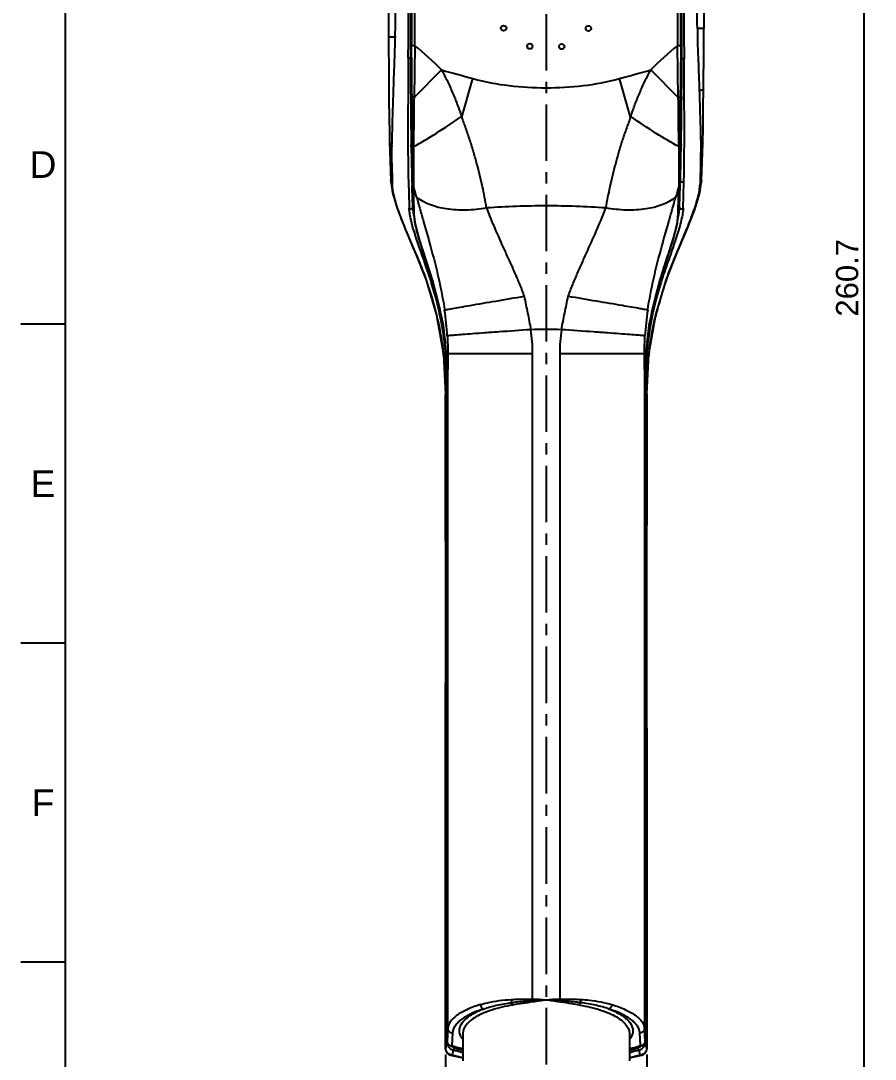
# Model space of a CAD drawing. Header units: millimetres. Extents: x 3594 to 3804, y -86 to 211.
# Drawn here: x 3593.9 to 3690, y -20.3 to 96.5 of the extents above; entities that cross this region are included whole.
import ezdxf

# ---------------------------------------------------------------- set-up
doc = ezdxf.new("R2010")
doc.units = ezdxf.units.MM
doc.header["$LTSCALE"] = 0.1
doc.linetypes.add('CENTERX2', pattern=[101.6, 63.5, -12.7, 12.7, -12.7])
for name, color, linetype in [('CENTER', 1, 'CENTERX2'), ('DIM', 3, 'Continuous'), ('FORM', 7, 'Continuous')]:
    doc.layers.add(name, color=color, linetype=linetype)
doc.styles.get("Standard").update_dxf_attribs({"font": 'arial.ttf'})
doc.dimstyles.new('ISO-25', dxfattribs={"dimtxt": 2.5, "dimasz": 2.5, "dimexe": 1.25, "dimexo": 0.625, "dimtad": 1, "dimlfac": 1.333333, "dimtxsty": 'Standard', "dimcen": 2.5, "dimadec": 0, "dimazin": 0, "dimtfac": 1, "dimtmove": 0, "dimatfit": 3, "dimfxl": 0, "dimarcsym": 0})

# ---------------------------------------------------------------- blocks, each defined once
blk = doc.blocks.new('*D19')
at = {"layer": 'Defpoints', "color": 0}
for p in [(3653.01, 165.36), (3688.78, 165.36), (3659.76, -30.2)]:
    blk.add_point(p, dxfattribs=at)
at = {"layer": 'DIM', "color": 0, "lineweight": -2}
for p, q in [((3653.64, 165.36), (3690.03, 165.36)), ((3688.78, -27.7), (3688.78, 162.86)), ((3660.39, -30.2), (3690.03, -30.2))]:
    blk.add_line(p, q, dxfattribs=at)
at = {"layer": 'DIM', "color": 0}
for points in [[(3688.36, 162.86), (3689.2, 162.86), (3688.78, 165.36)], [(3688.36, -27.7), (3689.2, -27.7), (3688.78, -30.2)]]:
    blk.add_solid(points, dxfattribs=at)
at = {"layer": 'DIM', "color": 0, "insert": (3686.88, 67.58), "char_height": 2.5, "attachment_point": 5, "rotation": 90}
blk.add_mtext('260.7', dxfattribs=at)
blk = doc.blocks.new('*D21')
at = {"layer": 'Defpoints', "color": 0}
for p in [(3641.69, -19.1), (3664.33, -19.1), (3664.33, -39.75)]:
    blk.add_point(p, dxfattribs=at)
at = {"layer": 'DIM', "color": 0, "lineweight": -2}
for p, q in [((3641.69, -19.73), (3641.69, -41)), ((3664.33, -19.73), (3664.33, -41)), ((3644.19, -39.75), (3661.83, -39.75))]:
    blk.add_line(p, q, dxfattribs=at)
at = {"layer": 'DIM', "color": 0}
for points in [[(3644.19, -39.34), (3644.19, -40.17), (3641.69, -39.75)], [(3661.83, -39.34), (3661.83, -40.17), (3664.33, -39.75)]]:
    blk.add_solid(points, dxfattribs=at)
at = {"layer": 'DIM', "color": 0, "insert": (3653.01, -37.85), "char_height": 2.5, "attachment_point": 5}
blk.add_mtext('30.2', dxfattribs=at)

msp = doc.modelspace()

# ---------------------------------------------------------------- linework, layer by layer
at = {"color": 7, "linetype": 'Continuous'}
for p, q in [((3670.731, 133.9631), (3670.737, 95.6248)), ((3637.7969, 92.4047), (3637.7969, 129.1555)), ((3637.8689, 129.3055), (3637.8689, 93.6716)), ((3638.2439, 93.6716), (3638.2439, 129.3055)), ((3667.7807, 129.3055), (3667.7807, 93.6716)), ((3668.1557, 93.6716), (3668.1557, 129.3055)), ((3668.2277, 129.1555), (3668.2277, 92.4047)), ((3635.2878, 127.9969), (3635.288, 94.7027)), ((3637.7536, 127.3188), (3637.7549, 93.6714)), ((3668.2698, 94.0255), (3668.2709, 127.2012)), ((3635.2879, 94.7022), (3635.3053, 89.9724)), ((3670.7369, 95.6248), (3670.0195, 95.6246)), ((3670.7342, 93.2164), (3670.7369, 95.6248)), ((3637.7549, 93.6714), (3637.7556, 92.322)), ((3638.2439, 93.6716), (3637.8689, 93.6716)), ((3637.8699, 92.3206), (3637.869, 93.6716)), ((3638.2439, 93.6716), (3638.149, 87.8679)), ((3668.1557, 93.6716), (3667.7807, 93.6716)), ((3667.8756, 87.8669), (3667.7807, 93.6716)), ((3668.1556, 93.6716), (3668.1546, 92.2388)), ((3668.2689, 92.2402), (3668.2697, 93.6715)), ((3668.2697, 93.6715), (3668.2698, 94.0255)), ((3637.8702, 92.4047), (3637.7969, 92.4047)), ((3637.7969, 92.4047), (3637.7969, 92.322)), ((3668.2277, 92.4047), (3668.1544, 92.4047)), ((3668.2277, 92.4047), (3668.2276, 92.2401)), ((3670.7116, 88.8797), (3670.7342, 93.2164)), ((3668.1546, 92.2388), (3668.1539, 91.8116)), ((3641.256, 90.9466), (3638.149, 87.8679)), ((3643.5292, 85.6526), (3644.7721, 89.9864)), ((3662.4897, 85.6375), (3661.2461, 89.9821)), ((3667.8756, 87.8669), (3664.768, 90.9461)), ((3668.217, 88.4286), (3668.2143, 87.977)), ((3668.2511, 87.978), (3668.2486, 87.6084)), ((3662.5206, 85.7249), (3662.4895, 85.6374)), ((3635.4024, 82.8608), (3635.5307, 78.5089)), ((3637.8334, 82.3149), (3637.8301, 82.5187)), ((3637.8705, 82.7621), (3637.875, 82.5144)), ((3637.9377, 82.3267), (3637.935, 82.5267)), ((3638.0981, 82.5186), (3638.0974, 82.3383)), ((3667.9272, 82.3369), (3667.9265, 82.517)), ((3668.0896, 82.5253), (3668.0869, 82.3251)), ((3668.1528, 82.6886), (3668.1496, 82.5158)), ((3668.1948, 82.5204), (3668.1934, 82.4295)), ((3670.4939, 78.5086), (3670.6178, 82.726)), ((3670.6178, 82.726), (3670.6177, 82.7247)), ((3635.6955, 78.5116), (3635.7072, 78.1091)), ((3667.9329, 78.4594), (3667.9317, 77.973)), ((3667.933, 78.5004), (3667.9329, 78.4594)), ((3668.0409, 78.5117), (3668.0248, 77.9845)), ((3668.0533, 78.906), (3668.0409, 78.5117)), ((3668.0906, 77.9767), (3668.1058, 78.5023)), ((3668.417, 75.3915), (3668.5023, 78.3765)), ((3670.298, 77.1273), (3670.4939, 78.5086)), ((3670.3318, 78.5143), (3670.3204, 78.1126)), ((3637.939, 77.7992), (3637.934, 77.9746)), ((3637.9447, 77.6034), (3637.939, 77.7992)), ((3638.0051, 75.5186), (3637.9447, 77.6034)), ((3637.9998, 77.9839), (3638.0051, 77.8023)), ((3638.0051, 77.8023), (3638.0051, 75.5186)), ((3638.0302, 77.79), (3638.0248, 77.9791)), ((3638.0377, 77.5238), (3638.0302, 77.79)), ((3638.0939, 75.5634), (3638.0377, 77.5238)), ((3638.091, 78.1811), (3638.0922, 77.9766)), ((3638.0922, 77.9766), (3638.0934, 77.7918)), ((3667.9944, 77.79), (3667.9066, 74.725)), ((3667.9186, 77.5287), (3667.9316, 77.7917)), ((3667.9317, 77.973), (3667.9312, 77.7923)), ((3667.9998, 77.9796), (3667.9944, 77.79)), ((3668.0248, 77.9845), (3668.0194, 77.8023)), ((3668.0194, 75.5166), (3668.0906, 77.9767)), ((3668.0194, 75.5167), (3668.0194, 77.8023)), ((3638.118, 74.7251), (3638.0939, 75.5634)), ((3638.1609, 75.3433), (3638.1517, 75.6942)), ((3638.1715, 74.9463), (3638.1609, 75.3433)), ((3638.1779, 74.7169), (3638.1715, 74.9463)), ((3667.8471, 74.7167), (3667.8541, 74.9674)), ((3638.1828, 74.5423), (3638.1779, 74.7169)), ((3667.7543, 73.5834), (3667.9065, 74.7153)), ((3667.8422, 74.5428), (3667.8471, 74.7167)), ((3638.7244, 71.8866), (3640.2487, 67.1293)), ((3638.2768, 70.429), (3639.4963, 67.3055)), ((3638.3277, 70.3685), (3638.2769, 70.4287)), ((3638.3277, 70.3685), (3638.2982, 70.439)), ((3666.5269, 67.3008), (3667.7479, 70.4298)), ((3667.7023, 70.3731), (3667.7296, 70.4385)), ((3667.7479, 70.4298), (3667.7023, 70.3731)), ((3640.2487, 67.1294), (3641.4127, 62.3067)), ((3640.2624, 67.1093), (3640.2487, 67.1293)), ((3640.2625, 67.1093), (3640.2557, 67.1316)), ((3664.6119, 62.3067), (3665.7759, 67.1294)), ((3665.762, 67.1091), (3665.7688, 67.1317)), ((3665.7621, 67.1093), (3665.7759, 67.1292)), ((3665.7759, 67.1292), (3665.7759, 67.1294)), ((3641.4127, 62.3067), (3641.8747, 56.6171)), ((3664.15, 56.6188), (3664.6119, 62.3067)), ((3641.4683, 58.9566), (3641.6932, 54.4531)), ((3641.9536, 59.0787), (3641.9513, 57.2775)), ((3641.9529, 59.0786), (3651.4875, 59.0786)), ((3651.4875, -13.5358), (3651.4875, 59.0786)), ((3654.5371, 59.0786), (3664.0717, 59.0786)), ((3654.5371, 59.0786), (3654.5371, -13.5358)), ((3664.0733, 57.2775), (3664.071, 59.0787)), ((3641.842, 57.4322), (3641.8026, 57.4336)), ((3641.9515, -16.8289), (3641.9515, 57.2775)), ((3664.0731, 57.2775), (3664.0731, -16.8289)), ((3664.2057, 57.2637), (3664.1697, 57.2634)), ((3664.2238, 57.2646), (3664.2057, 57.2637)), ((3641.6932, 54.4531), (3641.6946, 54.4531)), ((3641.6932, 54.4531), (3641.7084, 32.3615)), ((3641.8362, 54.4533), (3641.8353, 54.7509)), ((3641.8369, -18.2374), (3641.8362, 54.4533)), ((3641.8795, 54.4531), (3641.879, -18.2374)), ((3641.8872, 51.9063), (3641.9057, 54.4532)), ((3664.1188, 54.5462), (3664.1376, 51.8996)), ((3664.1456, -18.2374), (3664.1451, 54.5461)), ((3664.3314, 54.5461), (3664.3299, 54.5461)), ((3641.7084, 32.3615), (3641.6923, -19.1003)), ((3641.8779, -8.0928), (3641.8779, -6.9842)), ((3664.1467, -6.9837), (3664.1467, -8.0786)), ((3641.8788, -16.8289), (3641.8779, -8.0928)), ((3664.1467, -8.0786), (3664.1458, -16.8289)), ((3651.4821, -13.7142), (3651.502, -13.7128)), ((3654.6598, -13.8631), (3654.5008, -13.839)), ((3654.5226, -13.7128), (3654.5424, -13.7144)), ((3641.879, -18.2374), (3641.8788, -16.8289)), ((3641.9515, -16.8289), (3641.8792, -18.2774)), ((3642.4764, -17.3223), (3642.4052, -18.7473)), ((3643.6373, -17.4334), (3643.6373, -20.4466)), ((3662.3873, -17.433), (3662.3873, -20.4466)), ((3663.6194, -18.7473), (3663.5482, -17.3223)), ((3664.1454, -18.2774), (3664.0731, -16.8289)), ((3664.1458, -16.8289), (3664.1456, -18.2374)), ((3641.6939, -19.1003), (3641.694, -18.2798)), ((3641.8369, -18.3287), (3641.6939, -19.1003)), ((3641.694, -18.2798), (3641.694, -18.2374)), ((3641.8369, -18.3287), (3641.8369, -18.2374)), ((3641.8369, -18.3287), (3641.8818, -18.3287)), ((3641.879, -18.2374), (3641.8792, -18.2752)), ((3641.8791, -18.2799), (3641.8792, -18.2774)), ((3641.9036, -18.4317), (3641.9159, -18.4651)), ((3641.9159, -18.4651), (3641.9306, -18.4972)), ((3664.1877, -18.3287), (3664.1424, -18.3287)), ((3664.1454, -18.2774), (3664.1455, -18.2386)), ((3664.1454, -18.2774), (3664.1455, -18.2799)), ((3664.1877, -18.2374), (3664.1877, -18.3408)), ((3664.3307, -19.1003), (3664.1877, -18.3287)), ((3664.3306, -18.2374), (3664.3306, -18.2798)), ((3664.3306, -18.2798), (3664.3306, -19.1003)), ((3641.6922, -19.1003), (3641.6939, -19.1003)), ((3642.2279, -18.7468), (3642.2306, -18.7476)), ((3642.2299, -18.7493), (3642.635, -18.8705)), ((3642.2627, -19.8285), (3642.2614, -19.8282)), ((3642.2626, -19.8285), (3643.6373, -20.1131)), ((3642.5495, -19.2261), (3642.4422, -19.8051)), ((3642.635, -18.8705), (3643.3144, -19.0572)), ((3643.3144, -19.0572), (3643.6181, -19.1345)), ((3643.5572, -19.2431), (3643.5959, -19.2525)), ((3662.3873, -20.1127), (3663.7619, -19.8285)), ((3662.4269, -19.253), (3662.466, -19.2434)), ((3663.4099, -18.8646), (3663.7964, -18.7488)), ((3663.5824, -19.8051), (3663.4751, -19.2261)), ((3663.7619, -19.8285), (3663.5824, -19.8051)), ((3663.7631, -19.8282), (3663.7619, -19.8285)), ((3663.801, -18.7473), (3663.7964, -18.7488)), ((3663.8003, -18.7456), (3663.8181, -18.7393)), ((3664.3307, -19.1003), (3664.3324, -19.1003))]:
    msp.add_line(p, q, dxfattribs=at)
for points in [[(3635.3053, 89.9724), (3635.324, 87.6101), (3635.3482, 85.5516), (3635.3766, 83.8971), (3635.4024, 82.8585)], [(3670.6178, 82.7247), (3670.6584, 84.4374), (3670.6913, 86.72), (3670.7116, 88.8797)], [(3635.5307, 78.5083), (3635.7233, 77.1401), (3636.2827, 75.2804), (3637.1886, 72.983), (3638.2769, 70.4287)], [(3667.7483, 70.4294), (3668.8254, 72.9587), (3669.734, 75.261), (3670.298, 77.1273)], [(3638.1181, 74.7154), (3638.2677, 73.5977), (3638.7244, 71.8866)], [(3665.7759, 67.1292), (3667.2922, 71.8601), (3667.7543, 73.5834)], [(3639.4963, 67.3055), (3640.6659, 63.3874), (3641.4683, 58.9566)], [(3664.3314, 54.5461), (3664.5608, 58.9981), (3665.3626, 63.4029), (3666.5269, 67.3008)], [(3664.3323, -19.1003), (3664.3161, 32.3984), (3664.3315, 54.5461)], [(3641.8791, -18.2799), (3641.8793, -18.2918), (3641.8816, -18.3272), (3641.8864, -18.3625), (3641.8937, -18.3974), (3641.9036, -18.4317)], [(3641.9306, -18.4972), (3641.9475, -18.528), (3641.9664, -18.557), (3641.9871, -18.5842), (3642.0091, -18.6094), (3642.0322, -18.6324), (3642.0559, -18.6532), (3642.0799, -18.6717), (3642.1036, -18.6879), (3642.1264, -18.7018), (3642.1491, -18.714), (3642.1722, -18.7251), (3642.1959, -18.7352), (3642.2202, -18.7442), (3642.2279, -18.7468)], [(3663.8181, -18.7393), (3663.8441, -18.7288), (3663.87, -18.7168), (3663.8958, -18.7031), (3663.9214, -18.6877), (3663.947, -18.67), (3663.9729, -18.6497)], [(3663.9729, -18.6497), (3663.9987, -18.6265), (3664.0238, -18.6004), (3664.0476, -18.5714), (3664.0697, -18.5398), (3664.0896, -18.5058)], [(3664.0896, -18.5058), (3664.1068, -18.4697), (3664.121, -18.4319), (3664.132, -18.3929), (3664.1397, -18.3531), (3664.1442, -18.313), (3664.1455, -18.2799)], [(3662.4065, -19.1345), (3662.7313, -19.0517), (3663.4099, -18.8646)]]:
    msp.add_lwpolyline(points, dxfattribs=at)
for centre in [(3648.2325, 95.6524), (3657.7671, 95.6262), (3651.1716, 93.6116), (3654.7599, 93.5781)]:
    msp.add_circle(centre, 0.3, dxfattribs=at)
for centre, radius, start, end in [((3614.8689, 64.8056), 37.1435, 44.731536, 51.000231), ((3691.1558, 64.8055), 37.1435, 128.999773, 135.26969), ((4605.7405, 94.0549), 967.9865, 180.1025687, 180.3596911), ((4360.8797, 92.3711), 723.0827, 180.0038908, 180.3480771), ((4672.5991, 93.7565), 1034.7302, 180.0795099, 180.3196078), ((2636.7486, 93.745), 1031.407, 359.6799202, 359.892597), ((2931.9509, 92.3793), 736.2767, 359.6925623, 359.9891697), ((2705.2222, 94.1371), 963.0485, 359.6335664, 359.8871452), ((4201.849, 91.1401), 564.0848, 180.321176, 180.875739), ((4141.7857, 91.1875), 503.9856, 180.36484, 180.957898), ((4313.5371, 91.4472), 675.661, 180.2936302, 180.7564757), ((2927.5129, 92.0426), 740.6378, 359.263721, 359.6859574), ((3166.3364, 91.1703), 501.8881, 359.031676, 359.635446), ((3016.9212, 91.9489), 651.3419, 359.1705914, 359.6181806), ((3644.2391, 85.95), 0.7697, 196.90053, 202.736578), ((3974.4733, 87.9471), 336.6871, 180.958503, 181.69732), ((3326.0739, 86.926), 342.0439, 358.584603, 359.229277), ((3383.4626, 86.8184), 284.7647, 358.32654, 359.116894), ((3474.665, 83.5155), 193.4141, 358.359874, 358.507321), ((3630.5496, 77.1573), 7.5705, 3.635359, 4.806795), ((3621.7744, 72.159), 17.2638, 15.063075, 19.04139), ((3684.3627, 72.1226), 17.3819, 160.967023, 164.966744), ((3646.3841, 76.1837), 8.418, 190.030411, 190.375592), ((3658.6447, 76.3632), 9.4302, 348.452132, 349.54302), ((3659.5427, 76.1958), 8.5168, 349.554132, 350.013335), ((3587.002, 50.3929), 55.6508, 17.451836, 18.132696), ((3706.0528, 53.4771), 41.8907, 160.866674, 165.574724), ((3712.3512, 52.5769), 48.6266, 161.886783, 162.629405), ((3706.7005, 53.2745), 42.569, 160.617059, 160.894716), ((3607.8522, 58.9496), 34.107, 3.52524, 8.412852), ((3697.6443, 59.0051), 33.5766, 171.535704, 176.513546), ((3703.8854, 54.0467), 39.6497, 165.591622, 166.684922), ((3612.2446, 57.53), 29.5583, 7.913465, 9.378563), ((3693.8632, 57.517), 29.6425, 170.616938, 172.148469), ((3653.0123, 15.5819), 46.1935, 87.847688, 92.15756), ((3607.752, 56.1867), 34.0771, 6.368911, 7.094903), ((3608.8939, 56.3085), 32.9288, 3.68711, 6.378771), ((3606.6177, 54.9231), 35.0856, 6.127042, 6.962797), ((3610.3732, 56.4072), 31.4462, 2.203715, 3.68099), ((3699.5512, 54.8881), 35.2323, 172.928834, 173.689121), ((3611.1687, 56.4404), 30.65, 1.857029, 2.198836), ((3551.3649, 54.7132), 90.5412, 359.835437, 1.20524), ((3753.2345, 54.7356), 89.1159, 178.788793, 180.121768), ((3681.3806, -218.7147), 207.0398, 98.291436, 98.933888), ((3649.2101, -67.0867), 53.5996, 85.931714, 87.56484), ((3649.2723, -14.1632), 2.2746, 8.197602, 11.421865), ((3656.9341, -13.7764), 5.4325, 177.468383, 179.331326), ((3655.6672, -70.3904), 56.8302, 92.677591, 94.203085), ((3662.672, -85.1596), 72.1867, 97.690128, 98.884138), ((3642.6898, -89.7105), 76.7853, 81.151693, 82.274116), ((3650.391, -69.8322), 56.2711, 85.78938, 87.329981), ((3656.8031, -66.8718), 53.3844, 92.432727, 94.07149), ((3656.7524, -14.1653), 2.2751, 168.53289, 171.756524), ((3649.0903, -13.7764), 5.4327, 0.668694, 2.53111), ((3618.0742, -268.0191), 256.7757, 81.523955, 81.808598), ((3647.5016, -69.9614), 56.5439, 80.538254, 81.435863), ((3642.4423, -19.1003), 0.7501, 180.001479, 255.899481), ((3649.5692, 4.5572), 24.3808, 252.912247, 255.122794), ((3650.3415, 12.1154), 32.8836, 256.099866, 258.168669), ((3650.3827, 9.2796), 29.5624, 254.634665, 256.547807), ((3649.9094, 6.7684), 26.7759, 254.348526, 256.276611), ((3650.2235, 6.96), 26.871, 255.089782, 255.809113), ((3650.784, 10.9076), 31.2391, 256.526531, 256.696114), ((3655.8011, 6.96), 26.871, 284.190887, 284.910224), ((3655.5209, 12.8255), 33.6119, 281.852377, 283.877727), ((3655.2737, 10.7678), 31.0955, 283.302919, 283.473704), ((3655.9711, 7.3181), 27.3441, 283.740422, 285.631455), ((3655.5761, 9.522), 29.8136, 283.466498, 285.363853), ((3656.3063, 5.0778), 24.9222, 284.901227, 287.063738), ((3663.5641, -19.0032), 0.8021, 271.302225, 283.710543), ((3663.6386, -18.1906), 0.5571, 268.024896, 286.670414), ((3663.5823, -19.1003), 0.7501, 284.101836, 359.997379)]:
    msp.add_arc(centre, radius, start, end, dxfattribs=at)
for points, knots in [([(3636.0379, 127.9897), (3636.0378, 125.2131), (3636.0374, 119.6601), (3636.0386, 111.3305), (3636.0308, 104.3891), (3636.0289, 99.5302), (3636.0135, 96.7537), (3636.0114, 95.3655), (3636.0041, 94.6714)], [0, 0, 0, 0, 0.25000066, 0.50000131, 0.75000195, 0.87500217, 0.93750143, 1, 1, 1, 1]), ([(3637.5014, 92.2966), (3637.5065, 93.025), (3637.524, 94.483), (3637.5303, 96.6708), (3637.5283, 98.8599), (3637.5292, 103.2382), (3637.5284, 112.7244), (3637.5286, 121.4808), (3637.5282, 127.3185)], [0, 0, 0, 0, 0.06239243, 0.12490229, 0.18740907, 0.24991603, 0.49994403, 1, 1, 1, 1]), ([(3670.0195, 95.6246), (3670.0021, 98.3039), (3669.9933, 103.6627), (3669.9849, 114.3801), (3669.987, 122.4182), (3669.9873, 127.777)], [0, 0, 0, 0, 0.24999983, 0.49999988, 1, 1, 1, 1]), ([(3668.4969, 127.2014), (3668.4963, 124.2854), (3668.4959, 118.4534), (3668.495, 109.7054), (3668.4986, 102.4155), (3668.491, 96.5849), (3668.5147, 93.6704), (3668.5299, 92.2139)], [0, 0, 0, 0, 0.25003119, 0.50006237, 0.7500936, 0.87510907, 1, 1, 1, 1]), ([(3635.2879, 94.7023), (3635.2874, 94.6977), (3635.3142, 94.6959), (3635.3441, 94.6889), (3635.4137, 94.6851), (3635.5008, 94.6799), (3635.6124, 94.6764), (3635.7823, 94.6725), (3635.9147, 94.6715), (3636.0041, 94.6714)], [0, 0, 0, 0, 0.01915834, 0.07360866, 0.16370152, 0.28910239, 0.44729107, 0.62683004, 1, 1, 1, 1]), ([(3636.0041, 94.6714), (3636.0285, 95.024), (3635.9636, 93.1595), (3635.9419, 92.4203), (3635.8547, 90.2197), (3635.7752, 87.7756), (3635.6909, 84.9078), (3635.651, 83.1645), (3635.6319, 82.409)], [0, 0, 0, 0, 0.08642339, 0.18860947, 0.30685119, 0.57214071, 0.81520686, 1, 1, 1, 1]), ([(3670.0196, 95.6246), (3670.0171, 95.3221), (3670.0286, 94.7178), (3670.0377, 93.8138), (3670.0842, 92.9167), (3670.148, 91.1798), (3670.2016, 89.7424), (3670.2389, 88.6012)], [0, 0, 0, 0, 0.1291427, 0.25799441, 0.38593295, 0.51255581, 1, 1, 1, 1]), ([(3637.5014, 92.2966), (3637.4863, 90.4325), (3637.4697, 86.9709), (3637.4554, 82.8751), (3637.4789, 80.3667), (3637.4885, 79.1953), (3637.5206, 78.4058), (3637.5542, 77.6428), (3637.5803, 76.6413), (3637.5975, 75.8925), (3637.6068, 75.3943)], [0, 0, 0, 0, 0.33083975, 0.61434114, 0.72685997, 0.77601968, 0.82222102, 0.86707457, 0.91157221, 1, 1, 1, 1]), ([(3637.5078, 92.2966), (3637.5374, 92.2963), (3637.5939, 92.2976), (3637.6732, 92.3004), (3637.7199, 92.3103), (3637.7536, 92.3146), (3637.7556, 92.322)], [0, 0, 0, 0, 0.35416664, 0.6861893, 0.90852223, 1, 1, 1, 1]), ([(3668.5308, 92.2141), (3668.5008, 92.2135), (3668.4418, 92.2141), (3668.3571, 92.2177), (3668.3078, 92.2269), (3668.27, 92.2325), (3668.2689, 92.2402)], [0, 0, 0, 0, 0.3395985, 0.67735256, 0.91263294, 1, 1, 1, 1]), ([(3668.5066, 78.381), (3668.5182, 78.7684), (3668.5407, 79.595), (3668.5467, 80.9293), (3668.5579, 82.4488), (3668.559, 86.2331), (3668.5466, 89.51), (3668.5308, 92.2141)], [0, 0, 0, 0, 0.08403574, 0.17932445, 0.28935324, 0.41357172, 1, 1, 1, 1]), ([(3641.256, 90.9466), (3641.4793, 90.5265), (3641.9092, 89.6778), (3642.3985, 88.5946), (3642.7621, 87.7179), (3642.9773, 87.1665), (3643.1432, 86.7237), (3643.2626, 86.3907), (3643.3614, 86.113), (3643.4384, 85.8908), (3643.4771, 85.7793), (3643.5026, 85.7263)], [0, 0, 0, 0, 0.25091589, 0.5014992, 0.62654905, 0.75135537, 0.81364816, 0.87585298, 0.93795959, 0.96898671, 1, 1, 1, 1]), ([(3644.7721, 89.9864), (3646.1049, 89.604), (3648.8484, 89.1111), (3653.0088, 88.8766), (3657.1689, 89.1114), (3659.9131, 89.6004), (3661.2461, 89.9821)], [0, 0, 0, 0, 0.25000064, 0.50000238, 0.75000074, 1, 1, 1, 1]), ([(3662.5212, 85.7251), (3662.5693, 85.8325), (3662.6448, 86.056), (3662.8038, 86.4997), (3663.0018, 87.0563), (3663.262, 87.7169), (3663.6249, 88.594), (3664.1149, 89.677), (3664.5449, 90.5257), (3664.768, 90.9461)], [0, 0, 0, 0, 0.06204206, 0.12414791, 0.24863781, 0.37344544, 0.49849624, 0.74908176, 1, 1, 1, 1]), ([(3670.7116, 88.8797), (3670.7111, 88.8085), (3670.5953, 88.7031), (3670.4216, 88.639), (3670.3025, 88.6111), (3670.2389, 88.6012)], [0, 0, 0, 0, 0.37163958, 0.66441484, 1, 1, 1, 1]), ([(3638.149, 87.8682), (3638.0836, 87.8741), (3637.997, 87.8827), (3637.8833, 87.9452), (3637.885, 87.9781)], [0, 0, 0, 0, 0.66554471, 1, 1, 1, 1]), ([(3638.149, 87.8679), (3638.1433, 87.394), (3638.1219, 85.6109), (3638.1038, 83.8278), (3638.0981, 82.5186)], [0, 0, 0, 0, 0.2658058, 1, 1, 1, 1]), ([(3667.8756, 87.8666), (3667.941, 87.8725), (3668.0276, 87.8811), (3668.1414, 87.9437), (3668.1396, 87.9766)], [0, 0, 0, 0, 0.66563313, 1, 1, 1, 1]), ([(3667.9265, 82.517), (3667.9248, 82.9317), (3667.9113, 84.715), (3667.8924, 86.4983), (3667.8756, 87.8669)], [0, 0, 0, 0, 0.23252931, 1, 1, 1, 1]), ([(3670.2389, 88.6012), (3670.2558, 87.9655), (3670.321, 85.8586), (3670.3981, 83.751), (3670.3934, 82.2789)], [0, 0, 0, 0, 0.30167169, 1, 1, 1, 1]), ([(3638.0972, 82.3385), (3638.9618, 82.7979), (3640.7891, 83.8913), (3642.56, 85.0706), (3643.5028, 85.726)], [0, 0, 0, 0, 0.46022927, 1, 1, 1, 1]), ([(3646.3153, 75.4304), (3646.1762, 76.2324), (3645.8512, 77.8863), (3645.3498, 79.9643), (3644.8703, 81.6821), (3644.4624, 83.0002), (3644.0913, 84.103), (3643.7691, 84.9854), (3643.5996, 85.4266), (3643.5292, 85.6526)], [0, 0, 0, 0, 0.23016427, 0.47638962, 0.60417427, 0.73436246, 0.8664649, 0.93309394, 1, 1, 1, 1]), ([(3662.4895, 85.6374), (3662.3397, 85.1906), (3662.0149, 84.3107), (3661.5499, 82.9927), (3661.1521, 81.6735), (3660.6797, 79.9568), (3660.1717, 77.8836), (3659.8479, 76.2318), (3659.709, 75.4307)], [0, 0, 0, 0, 0.13346846, 0.2655499, 0.39573292, 0.52352736, 0.76975946, 1, 1, 1, 1]), ([(3667.9273, 82.337), (3667.0625, 82.7963), (3665.2347, 83.8896), (3663.4633, 85.0689), (3662.5203, 85.7245)], [0, 0, 0, 0, 0.46021387, 1, 1, 1, 1]), ([(3635.4024, 82.8585), (3635.405, 82.7742), (3635.4503, 82.6012), (3635.5642, 82.465), (3635.6319, 82.4091)], [0, 0, 0, 0, 0.49010265, 1, 1, 1, 1]), ([(3635.6373, 82.4044), (3635.6286, 82.0913), (3635.6147, 80.7932), (3635.6659, 79.4958), (3635.6955, 78.5116)], [0, 0, 0, 0, 0.24133184, 1, 1, 1, 1]), ([(3637.875, 82.5144), (3637.8832, 82.0743), (3637.916, 80.5639), (3637.9679, 79.054), (3637.9998, 77.9839)], [0, 0, 0, 0, 0.29140089, 1, 1, 1, 1]), ([(3638.0974, 82.3383), (3638.0524, 82.3567), (3637.9739, 82.402), (3637.9341, 82.4896), (3637.935, 82.5281)], [0, 0, 0, 0, 0.55818822, 1, 1, 1, 1]), ([(3638.0248, 77.9791), (3638.016, 78.2853), (3637.9782, 79.7344), (3637.9535, 81.1837), (3637.9377, 82.3267)], [0, 0, 0, 0, 0.21139325, 1, 1, 1, 1]), ([(3638.0974, 82.3383), (3638.0919, 82.1367), (3638.0959, 81.741), (3638.088, 80.9817), (3638.0848, 79.7975), (3638.0874, 78.8074), (3638.091, 78.1811)], [0, 0, 0, 0, 0.14550589, 0.28548268, 0.54802883, 1, 1, 1, 1]), ([(3667.9272, 82.3369), (3667.9722, 82.3553), (3668.0507, 82.4006), (3668.0905, 82.4883), (3668.0896, 82.5268)], [0, 0, 0, 0, 0.55818076, 1, 1, 1, 1]), ([(3667.9272, 82.3369), (3667.9367, 81.9793), (3667.9482, 81.2861), (3667.9303, 80.0073), (3667.934, 79.0861), (3667.933, 78.5004)], [0, 0, 0, 0, 0.2796895, 0.54200206, 1, 1, 1, 1]), ([(3668.1496, 82.5158), (3668.1431, 82.1658), (3668.1178, 80.9624), (3668.0803, 79.7593), (3668.0533, 78.906)], [0, 0, 0, 0, 0.29078319, 1, 1, 1, 1]), ([(3670.3934, 82.2789), (3670.394, 81.9719), (3670.3873, 80.7168), (3670.3578, 79.462), (3670.3318, 78.5143)], [0, 0, 0, 0, 0.24459222, 1, 1, 1, 1]), ([(3670.6177, 82.7247), (3670.6136, 82.5993), (3670.5446, 82.4283), (3670.4267, 82.3069), (3670.3934, 82.2789)], [0, 0, 0, 0, 0.74259638, 1, 1, 1, 1]), ([(3635.7046, 78.1118), (3635.6782, 78.1387), (3635.5847, 78.2513), (3635.5337, 78.3998), (3635.5307, 78.5083)], [0, 0, 0, 0, 0.2573714, 1, 1, 1, 1]), ([(3668.5023, 78.3765), (3668.4423, 78.3166), (3668.2813, 78.2858), (3668.1359, 78.3847), (3668.1061, 78.4673), (3668.1058, 78.5024)], [0, 0, 0, 0, 0.50909148, 0.78932818, 1, 1, 1, 1]), ([(3670.4939, 78.5086), (3670.4909, 78.4002), (3670.4402, 78.2519), (3670.3467, 78.1395), (3670.3204, 78.1126)], [0, 0, 0, 0, 0.7427315, 1, 1, 1, 1]), ([(3638.2982, 70.439), (3637.9917, 71.1719), (3637.3936, 72.578), (3636.6883, 74.3056), (3636.2263, 75.6101), (3635.9989, 76.3732), (3635.8579, 76.9528), (3635.7802, 77.358), (3635.7232, 77.7418), (3635.7171, 77.9918), (3635.7046, 78.1118)], [0, 0, 0, 0, 0.29301818, 0.56362404, 0.68800855, 0.80330665, 0.85712137, 0.90793218, 0.95547746, 1, 1, 1, 1]), ([(3638.1517, 75.6942), (3638.1429, 76.017), (3638.1285, 76.6646), (3638.1252, 77.313), (3638.1049, 77.6373)], [0, 0, 0, 0, 0.49852942, 1, 1, 1, 1]), ([(3667.7296, 70.4385), (3668.0374, 71.1728), (3668.6385, 72.5783), (3669.3401, 74.3071), (3669.7986, 75.6111), (3670.0695, 76.5044), (3670.2302, 77.2132), (3670.3002, 77.7426), (3670.3131, 77.9919), (3670.3204, 78.1126)], [0, 0, 0, 0, 0.29362837, 0.56380299, 0.68782565, 0.80328641, 0.90796016, 0.95540445, 1, 1, 1, 1]), ([(3667.8541, 74.9674), (3667.8661, 75.3944), (3667.8823, 76.0353), (3667.9107, 76.8889), (3667.9126, 77.3159), (3667.9186, 77.5287)], [0, 0, 0, 0, 0.50019096, 0.75063613, 1, 1, 1, 1]), ([(3646.3153, 75.4304), (3645.5461, 75.2964), (3644.0248, 75.1356), (3641.3231, 75.2678), (3639.3747, 75.8975), (3638.445, 76.6456)], [0, 0, 0, 0, 0.28780844, 0.56015372, 1, 1, 1, 1]), ([(3638.4452, 76.6454), (3638.5581, 76.2363), (3638.7914, 75.3814), (3639.3188, 73.5362), (3640.4065, 69.7505), (3641.2362, 66.3595), (3641.5924, 63.9394)], [0, 0, 0, 0, 0.09722649, 0.20302469, 0.43960586, 1, 1, 1, 1]), ([(3667.5796, 76.6457), (3666.6498, 75.8976), (3664.7014, 75.268), (3661.9996, 75.1359), (3660.4783, 75.2967), (3659.709, 75.4307)], [0, 0, 0, 0, 0.43984307, 0.71219001, 1, 1, 1, 1]), ([(3664.4335, 63.9474), (3664.7902, 66.3659), (3665.6197, 69.7549), (3666.7069, 73.5384), (3667.2339, 75.3825), (3667.467, 76.237), (3667.5798, 76.6459)], [0, 0, 0, 0, 0.56038857, 0.79697627, 0.90277282, 1, 1, 1, 1]), ([(3637.6907, 74.7124), (3637.681, 74.7715), (3637.6459, 74.9979), (3637.6196, 75.2257), (3637.6067, 75.3944)], [0, 0, 0, 0, 0.26150373, 1, 1, 1, 1]), ([(3637.6068, 75.3943), (3637.6159, 75.3849), (3637.6642, 75.3439), (3637.7303, 75.3253), (3637.7802, 75.3256)], [0, 0, 0, 0, 0.2087563, 1, 1, 1, 1]), ([(3637.7802, 75.3256), (3637.8411, 75.3261), (3637.9537, 75.366), (3638.0047, 75.4731), (3638.0051, 75.5186)], [0, 0, 0, 0, 0.57243763, 1, 1, 1, 1]), ([(3638.0051, 75.5188), (3638.0069, 75.4564), (3638.0214, 75.1877), (3638.0588, 74.9208), (3638.0948, 74.7175)], [0, 0, 0, 0, 0.23226701, 1, 1, 1, 1]), ([(3659.7094, 75.432), (3657.4842, 75.5905), (3653.0151, 75.7397), (3648.546, 75.5906), (3646.3149, 75.4316)], [0, 0, 0, 0, 0.49934871, 1, 1, 1, 1]), ([(3646.316, 75.4305), (3646.596, 74.6521), (3647.2441, 73.0641), (3648.1384, 71.0841), (3648.891, 69.4327), (3649.4653, 68.1531), (3650.0247, 66.8379), (3650.3946, 65.9468), (3650.5257, 65.4776)], [0, 0, 0, 0, 0.22956984, 0.47563763, 0.60298199, 0.73324626, 0.86477194, 1, 1, 1, 1]), ([(3655.5023, 65.4848), (3655.5697, 65.7115), (3655.7325, 66.1562), (3656.084, 67.0331), (3656.546, 68.1159), (3657.1192, 69.3965), (3657.8698, 71.0608), (3658.7705, 73.0538), (3659.4256, 74.6505), (3659.709, 75.4307)], [0, 0, 0, 0, 0.06566615, 0.13136549, 0.26242113, 0.39256252, 0.52102407, 0.76946936, 1, 1, 1, 1]), ([(3668.4177, 75.3922), (3668.394, 74.8728), (3668.1639, 73.7157), (3667.5874, 71.9065), (3666.8726, 69.8657), (3666.3776, 68.4375), (3666.1344, 67.6947)], [0, 0, 0, 0, 0.19386251, 0.43634889, 0.70853935, 1, 1, 1, 1]), ([(3667.9304, 74.7188), (3667.9429, 74.7895), (3667.9858, 75.0538), (3668.0139, 75.321), (3668.0194, 75.5171)], [0, 0, 0, 0, 0.2678641, 1, 1, 1, 1]), ([(3668.0194, 75.5166), (3668.0198, 75.4814), (3668.0497, 75.3983), (3668.1957, 75.2991), (3668.3574, 75.3309), (3668.417, 75.3915)], [0, 0, 0, 0, 0.21089951, 0.49146602, 1, 1, 1, 1]), ([(3639.8891, 67.7125), (3639.4709, 68.9904), (3638.6386, 71.2856), (3637.8694, 73.6247), (3637.6907, 74.7124)], [0, 0, 0, 0, 0.54952145, 1, 1, 1, 1]), ([(3640.2557, 67.1316), (3640.042, 67.8435), (3639.6039, 69.2193), (3638.9533, 71.1838), (3638.4891, 72.7133), (3638.2499, 73.8144), (3638.1896, 74.3125), (3638.1828, 74.5423)], [0, 0, 0, 0, 0.28922035, 0.56174722, 0.80546447, 0.91054516, 1, 1, 1, 1]), ([(3665.7688, 67.1317), (3665.9821, 67.8404), (3666.4209, 69.2069), (3667.0651, 71.1683), (3667.5312, 72.6974), (3667.7738, 73.8065), (3667.835, 74.3094), (3667.8416, 74.542)], [0, 0, 0, 0, 0.2880325, 0.55838581, 0.80358056, 0.90945947, 1, 1, 1, 1]), ([(3638.3277, 70.3685), (3638.6879, 69.5058), (3639.3958, 67.74), (3640.5941, 64.0445), (3641.2043, 61.1438), (3641.4446, 59.1763)], [0, 0, 0, 0, 0.24074828, 0.48958967, 1, 1, 1, 1]), ([(3666.5442, 67.4023), (3666.6338, 67.657), (3666.996, 68.6564), (3667.3968, 69.6414), (3667.7023, 70.3731)], [0, 0, 0, 0, 0.25400819, 1, 1, 1, 1]), ([(3639.8891, 67.7125), (3639.9071, 67.7016), (3639.9684, 67.6963), (3640.0251, 67.7054), (3640.0612, 67.7141)], [0, 0, 0, 0, 0.36103112, 1, 1, 1, 1]), ([(3641.5682, 60.3957), (3641.4966, 60.9711), (3641.1574, 63.231), (3640.602, 65.4564), (3640.0912, 67.0828)], [0, 0, 0, 0, 0.25380383, 1, 1, 1, 1]), ([(3641.4078, 62.3467), (3641.3403, 62.7551), (3641.0379, 64.3609), (3640.614, 65.9415), (3640.2624, 67.1093)], [0, 0, 0, 0, 0.25343247, 1, 1, 1, 1]), ([(3665.9423, 67.0944), (3665.4505, 65.5219), (3664.6283, 62.2813), (3664.2676, 58.9508), (3664.2238, 57.2646)], [0, 0, 0, 0, 0.49411196, 1, 1, 1, 1]), ([(3665.7621, 67.1093), (3665.6463, 66.7246), (3665.1914, 65.1572), (3664.8182, 63.5638), (3664.6173, 62.3497)], [0, 0, 0, 0, 0.24610593, 1, 1, 1, 1]), ([(3666.1344, 67.6947), (3666.1145, 67.6833), (3666.0514, 67.6821), (3665.9935, 67.6892), (3665.9581, 67.6983)], [0, 0, 0, 0, 0.38563449, 1, 1, 1, 1]), ([(3650.5247, 65.4773), (3649.4522, 65.2974), (3647.4218, 64.9551), (3645.015, 64.5454), (3643.3944, 64.2649), (3642.542, 64.116), (3641.9715, 64.0123), (3641.687, 63.9603), (3641.5922, 63.9395)], [0, 0, 0, 0, 0.35991929, 0.68150737, 0.80805323, 0.90428207, 0.9678993, 1, 1, 1, 1]), ([(3650.5247, 65.4773), (3650.6109, 65.1718), (3650.7324, 64.5475), (3650.9213, 63.6145), (3651.121, 62.6829), (3651.2203, 62.0555), (3651.2732, 61.7425)], [0, 0, 0, 0, 0.24996703, 0.49997398, 0.74997513, 1, 1, 1, 1]), ([(3654.7472, 61.7432), (3654.8, 62.0569), (3654.904, 62.6848), (3655.1036, 63.6184), (3655.2912, 64.5539), (3655.4188, 65.1779), (3655.5023, 65.4848)], [0, 0, 0, 0, 0.25001982, 0.50001904, 0.75002597, 1, 1, 1, 1]), ([(3664.4335, 63.9472), (3664.3387, 63.9677), (3664.054, 64.0197), (3663.1072, 64.191), (3661.2971, 64.5025), (3658.6045, 64.9626), (3656.5745, 65.3047), (3655.5023, 65.4848)], [0, 0, 0, 0, 0.03212409, 0.09575797, 0.3185382, 0.64010374, 1, 1, 1, 1]), ([(3664.5869, 59.2253), (3664.6284, 59.5592), (3664.8123, 60.886), (3665.0706, 62.2023), (3665.3016, 63.1783)], [0, 0, 0, 0, 0.25120372, 1, 1, 1, 1]), ([(3641.886, 56.6176), (3641.8767, 57.0352), (3641.824, 58.6997), (3641.6935, 60.3636), (3641.5214, 61.5995)], [0, 0, 0, 0, 0.25078126, 1, 1, 1, 1]), ([(3651.2734, 61.7424), (3650.0861, 61.6621), (3648.3695, 61.5442), (3646.1895, 61.3894), (3644.813, 61.2892), (3643.6747, 61.2033), (3642.8922, 61.1418), (3642.4117, 61.1008), (3642.1673, 61.0792), (3642.0038, 61.0614), (3641.9214, 61.0528), (3641.8945, 61.0468)], [0, 0, 0, 0, 0.37958075, 0.54883706, 0.69714627, 0.81980614, 0.9129539, 0.94750132, 0.97365239, 0.99119231, 1, 1, 1, 1]), ([(3664.1301, 61.0469), (3664.1031, 61.0529), (3664.0207, 61.0616), (3663.8572, 61.0794), (3663.6126, 61.101), (3663.1319, 61.1421), (3662.349, 61.2036), (3661.2101, 61.2895), (3659.833, 61.3898), (3657.652, 61.5447), (3655.9347, 61.6628), (3654.747, 61.7432)], [0, 0, 0, 0, 0.00880771, 0.0263486, 0.05250154, 0.0870516, 0.1802062, 0.30287337, 0.45118791, 0.62044477, 1, 1, 1, 1]), ([(3664.4986, 61.5663), (3664.4423, 61.1586), (3664.2485, 59.5157), (3664.1663, 57.8614), (3664.1385, 56.6193)], [0, 0, 0, 0, 0.24886131, 1, 1, 1, 1]), ([(3641.5029, 58.6679), (3641.5779, 57.969), (3641.6913, 56.565), (3641.6937, 55.1571), (3641.6946, 54.4529)], [0, 0, 0, 0, 0.49952475, 1, 1, 1, 1]), ([(3664.33, 54.5461), (3664.3313, 55.2503), (3664.3373, 56.6583), (3664.4552, 58.0622), (3664.5325, 58.761)], [0, 0, 0, 0, 0.50044755, 1, 1, 1, 1]), ([(3641.8353, 54.7509), (3641.8346, 54.9753), (3641.8316, 55.8695), (3641.8244, 56.764), (3641.8028, 57.4336)], [0, 0, 0, 0, 0.25083668, 1, 1, 1, 1]), ([(3664.2237, 57.2646), (3664.2178, 57.0391), (3664.1989, 56.1331), (3664.1934, 55.227), (3664.1903, 54.5464)], [0, 0, 0, 0, 0.24895817, 1, 1, 1, 1]), ([(3641.694, -18.2374), (3641.6947, -6.1219), (3641.7057, 12.0509), (3641.7131, 36.2811), (3641.7006, 48.3957), (3641.6948, 54.453)], [0, 0, 0, 0, 0.50001625, 0.75000912, 1, 1, 1, 1]), ([(3664.1903, 54.5464), (3664.1834, 53.0306), (3664.1892, 49.9983), (3664.1845, 43.9334), (3664.1853, 36.3516), (3664.1849, 27.2535), (3664.1858, 15.1226), (3664.187, -0.0411), (3664.1876, -12.172), (3664.1877, -18.2374)], [0, 0, 0, 0, 0.06248159, 0.12498232, 0.24998441, 0.37498682, 0.49998949, 0.74999526, 1, 1, 1, 1]), ([(3641.8779, -6.9842), (3641.8777, -2.0766), (3641.8784, 7.7385), (3641.8793, 20.0074), (3641.8808, 29.8225), (3641.8772, 37.1838), (3641.8881, 44.545), (3641.8644, 49.4527), (3641.8872, 51.9063)], [0, 0, 0, 0, 0.25000058, 0.50000116, 0.62500146, 0.75000187, 0.87500195, 1, 1, 1, 1]), ([(3664.1376, 51.8996), (3664.1603, 49.4463), (3664.1363, 44.5392), (3664.1474, 37.1789), (3664.1438, 29.8185), (3664.1453, 20.0046), (3664.1461, 7.7372), (3664.1469, -2.0767), (3664.1467, -6.9837)], [0, 0, 0, 0, 0.12499816, 0.24999822, 0.37499862, 0.4999989, 0.74999945, 1, 1, 1, 1]), ([(3645.6133, -14.1392), (3645.8723, -14.0618), (3647.0093, -13.7665), (3648.1811, -13.6134), (3649.0834, -13.5615)], [0, 0, 0, 0, 0.23028043, 1, 1, 1, 1]), ([(3645.9559, -14.6328), (3646.4386, -14.4545), (3647.4984, -14.175), (3648.5763, -13.9937), (3649.1498, -13.9262)], [0, 0, 0, 0, 0.47121652, 1, 1, 1, 1]), ([(3649.0834, -13.5615), (3649.2794, -13.5502), (3650.0801, -13.5143), (3650.8828, -13.5106), (3651.4875, -13.5358)], [0, 0, 0, 0, 0.24494508, 1, 1, 1, 1]), ([(3649.0834, -13.5615), (3649.0851, -13.595), (3649.0955, -13.7182), (3649.119, -13.8414), (3649.1498, -13.9262)], [0, 0, 0, 0, 0.27070691, 1, 1, 1, 1]), ([(3651.4821, -13.7143), (3651.2831, -13.728), (3650.5045, -13.7846), (3649.7269, -13.8569), (3649.1498, -13.9262)], [0, 0, 0, 0, 0.25551625, 1, 1, 1, 1]), ([(3649.2284, -14.1867), (3649.2191, -14.1175), (3649.1975, -14.0278), (3649.1598, -13.9449), (3649.1498, -13.9262)], [0, 0, 0, 0, 0.76756614, 1, 1, 1, 1]), ([(3651.5069, -13.5363), (3651.4996, -13.55), (3651.4745, -13.6062), (3651.4827, -13.6691), (3651.4821, -13.7142)], [0, 0, 0, 0, 0.25581865, 1, 1, 1, 1]), ([(3654.5424, -13.7144), (3654.5419, -13.6692), (3654.5501, -13.6062), (3654.525, -13.5499), (3654.5176, -13.5362)], [0, 0, 0, 0, 0.74416638, 1, 1, 1, 1]), ([(3654.5371, -13.5358), (3654.7408, -13.5276), (3655.5424, -13.5064), (3656.3449, -13.5277), (3656.9419, -13.5616)], [0, 0, 0, 0, 0.25426046, 1, 1, 1, 1]), ([(3656.8754, -13.9263), (3656.6866, -13.9038), (3655.9103, -13.8182), (3655.1317, -13.7553), (3654.5424, -13.7143)], [0, 0, 0, 0, 0.24353928, 1, 1, 1, 1]), ([(3656.7968, -14.1868), (3656.8061, -14.1176), (3656.8277, -14.0279), (3656.8654, -13.9449), (3656.8754, -13.9263)], [0, 0, 0, 0, 0.76757179, 1, 1, 1, 1]), ([(3656.8754, -13.9263), (3656.8848, -13.9005), (3656.9205, -13.7818), (3656.9369, -13.6578), (3656.9419, -13.5616)], [0, 0, 0, 0, 0.22169282, 1, 1, 1, 1]), ([(3660.0827, -14.6378), (3659.5982, -14.4586), (3658.5343, -14.1759), (3657.4516, -13.9942), (3656.8754, -13.9263)], [0, 0, 0, 0, 0.47103128, 1, 1, 1, 1]), ([(3656.9419, -13.5616), (3657.2565, -13.5797), (3658.4261, -13.6763), (3659.5885, -13.8933), (3660.4113, -14.1392)], [0, 0, 0, 0, 0.26843666, 1, 1, 1, 1]), ([(3645.6133, -14.1392), (3645.0904, -14.2965), (3644.161, -14.635), (3643.1313, -15.2003), (3642.5292, -15.6978), (3642.1335, -16.1511), (3641.9653, -16.5654), (3641.9515, -16.8289)], [0, 0, 0, 0, 0.34396761, 0.62128518, 0.73494907, 0.83379999, 1, 1, 1, 1]), ([(3645.9551, -14.6325), (3645.4582, -14.7883), (3644.5728, -15.1203), (3643.5963, -15.6847), (3643.0287, -16.1844), (3642.6501, -16.6457), (3642.4958, -17.0589), (3642.4764, -17.3223)], [0, 0, 0, 0, 0.33857911, 0.61293941, 0.72746349, 0.82825952, 1, 1, 1, 1]), ([(3643.3656, -17.5962), (3643.3146, -17.4697), (3643.2465, -17.2041), (3643.2841, -16.6303), (3643.614, -16.0809), (3644.1125, -15.6137), (3644.8425, -15.1055), (3645.4895, -14.8104), (3645.9551, -14.6325)], [0, 0, 0, 0, 0.0939642, 0.18568333, 0.38960232, 0.51394663, 0.65662989, 1, 1, 1, 1]), ([(3649.2284, -14.1867), (3648.4381, -14.3224), (3647.3135, -14.574), (3645.9535, -15.0802), (3645.1381, -15.4848), (3644.4898, -15.9303), (3644.0106, -16.4035), (3643.7084, -16.9049), (3643.6373, -17.2643), (3643.6373, -17.4334)], [0, 0, 0, 0, 0.35061734, 0.50137075, 0.63368841, 0.74758264, 0.84398098, 0.92604828, 1, 1, 1, 1]), ([(3645.6133, -14.1392), (3645.6234, -14.1953), (3645.6794, -14.3894), (3645.8178, -14.5815), (3645.9559, -14.6328)], [0, 0, 0, 0, 0.27891918, 1, 1, 1, 1]), ([(3656.7968, -14.1868), (3657.5871, -14.3227), (3658.7119, -14.573), (3660.0717, -15.08), (3660.8866, -15.4852), (3661.5349, -15.9306), (3662.0141, -16.4033), (3662.3162, -16.9046), (3662.3873, -17.2639), (3662.3873, -17.433)], [0, 0, 0, 0, 0.35064745, 0.50141775, 0.63375197, 0.74763556, 0.84399868, 0.92604786, 1, 1, 1, 1]), ([(3660.0686, -14.6329), (3660.1101, -14.6174), (3660.2863, -14.5045), (3660.3828, -14.2976), (3660.4113, -14.1392)], [0, 0, 0, 0, 0.21583838, 1, 1, 1, 1]), ([(3663.5482, -17.3223), (3663.5288, -17.0589), (3663.3745, -16.6457), (3662.9958, -16.1844), (3662.4283, -15.6847), (3661.4517, -15.1203), (3660.5664, -14.7883), (3660.0695, -14.6325)], [0, 0, 0, 0, 0.17174116, 0.27253713, 0.38706051, 0.66141975, 1, 1, 1, 1]), ([(3660.0695, -14.6325), (3660.5347, -14.81), (3661.181, -15.105), (3661.9105, -15.6125), (3662.409, -16.079), (3662.7394, -16.6276), (3662.7784, -17.2007), (3662.7111, -17.4662), (3662.6605, -17.5926)], [0, 0, 0, 0, 0.34331799, 0.48601084, 0.61039935, 0.81440092, 0.90610961, 1, 1, 1, 1]), ([(3660.4113, -14.1392), (3660.9342, -14.2965), (3661.8636, -14.6351), (3662.8932, -15.2004), (3663.4953, -15.6979), (3663.8911, -16.1511), (3664.0593, -16.5654), (3664.0731, -16.8289)], [0, 0, 0, 0, 0.34397422, 0.62129675, 0.73495587, 0.83380027, 1, 1, 1, 1]), ([(3641.9515, -16.8289), (3641.9523, -16.9557), (3642.0731, -17.2226), (3642.3438, -17.3214), (3642.4764, -17.3222)], [0, 0, 0, 0, 0.48899509, 1, 1, 1, 1]), ([(3664.0731, -16.8289), (3664.0722, -16.9558), (3663.9514, -17.2227), (3663.6806, -17.3215), (3663.5481, -17.3222)], [0, 0, 0, 0, 0.48899309, 1, 1, 1, 1]), ([(3641.92, -18.4633), (3641.9622, -18.5564), (3642.0677, -18.6646), (3642.1959, -18.7159), (3642.2301, -18.7259)], [0, 0, 0, 0, 0.74186685, 1, 1, 1, 1]), ([(3643.5826, -17.9831), (3643.5599, -17.9517), (3643.4764, -17.8294), (3643.4065, -17.6976), (3643.3656, -17.5962)], [0, 0, 0, 0, 0.26139679, 1, 1, 1, 1]), ([(3662.6605, -17.5926), (3662.6471, -17.6259), (3662.5867, -17.763), (3662.508, -17.8917), (3662.4413, -17.984)], [0, 0, 0, 0, 0.23971442, 1, 1, 1, 1]), ([(3664.1043, -18.4638), (3664.0625, -18.5558), (3663.9586, -18.663), (3663.832, -18.7141), (3663.7984, -18.7243)], [0, 0, 0, 0, 0.74208496, 1, 1, 1, 1]), ([(3641.9189, -19.5928), (3641.8511, -19.529), (3641.7395, -19.3761), (3641.6961, -19.1913), (3641.6939, -19.1003)], [0, 0, 0, 0, 0.50568411, 1, 1, 1, 1]), ([(3642.2306, -18.7477), (3642.2718, -18.7607), (3642.3331, -18.7644), (3642.3904, -18.7517), (3642.4052, -18.7473)], [0, 0, 0, 0, 0.73651431, 1, 1, 1, 1]), ([(3642.6856, -19.0147), (3642.6568, -19.0052), (3642.5402, -18.9586), (3642.4389, -18.8758), (3642.3791, -18.8021)], [0, 0, 0, 0, 0.24251705, 1, 1, 1, 1]), ([(3642.5495, -19.2261), (3642.5656, -19.2193), (3642.6369, -19.1689), (3642.6739, -19.0818), (3642.6856, -19.0147)], [0, 0, 0, 0, 0.20440662, 1, 1, 1, 1]), ([(3663.4751, -19.2261), (3663.4589, -19.2191), (3663.388, -19.1683), (3663.3507, -19.0816), (3663.3389, -19.0146)], [0, 0, 0, 0, 0.2061074, 1, 1, 1, 1]), ([(3664.3307, -19.1003), (3664.3284, -19.1913), (3664.2851, -19.3761), (3664.1734, -19.529), (3664.1057, -19.5929)], [0, 0, 0, 0, 0.49431533, 1, 1, 1, 1])]:
    msp.add_open_spline(points, degree=3, knots=knots, dxfattribs=at)
for points in [[(3641.256, 90.9466), (3642.4312, 90.6384), (3643.5982, 90.2996), (3644.7721, 89.9864)], [(3661.2461, 89.9821), (3662.4217, 90.2972), (3663.5903, 90.6386), (3664.768, 90.9461)], [(3638.0404, 77.3994), (3638.0214, 77.5329), (3638.0091, 77.6675), (3638.0051, 77.8023)], [(3638.0935, 77.7916), (3638.0509, 77.8428), (3638.0241, 77.9125), (3638.0248, 77.9791)], [(3667.9311, 77.7923), (3667.9736, 77.8435), (3668.0005, 77.9132), (3667.9998, 77.9797)], [(3668.0194, 77.8023), (3668.0155, 77.6675), (3668.0032, 77.5328), (3667.9842, 77.3993)], [(3638.1828, 74.5423), (3638.1444, 74.5904), (3638.1197, 74.6538), (3638.1181, 74.7154)], [(3667.8418, 74.5423), (3667.8802, 74.5904), (3667.9049, 74.6537), (3667.9065, 74.7153)], [(3641.8947, 61.0468), (3641.9345, 60.3916), (3641.952, 59.735), (3641.9536, 59.0786)], [(3651.4875, 59.0786), (3651.4871, 59.9694), (3651.4263, 60.8649), (3651.2734, 61.7425)], [(3654.747, 61.7432), (3654.5948, 60.8653), (3654.537, 59.9695), (3654.5371, 59.0786)], [(3664.071, 59.0786), (3664.0726, 59.735), (3664.0901, 60.3917), (3664.1299, 61.0469)], [(3664.3299, 54.5461), (3664.2976, 30.2849), (3664.3291, 6.0238), (3664.3306, -18.2374)], [(3641.8369, -18.3287), (3641.8374, -18.4282), (3641.8567, -18.5287), (3641.89, -18.6225)], [(3641.8792, -18.2774), (3641.8796, -18.3409), (3641.8938, -18.4055), (3641.92, -18.4633)], [(3641.89, -18.6225), (3641.9284, -18.7306), (3641.9871, -18.8332), (3642.06, -18.9218)], [(3664.0075, -18.8661), (3664.0607, -18.7917), (3664.1043, -18.7093), (3664.1349, -18.6232)], [(3664.1454, -18.2774), (3664.145, -18.341), (3664.1307, -18.4059), (3664.1043, -18.4638)], [(3664.1349, -18.6232), (3664.1683, -18.5292), (3664.1872, -18.4284), (3664.1877, -18.3287)], [(3642.1594, -19.7467), (3642.0712, -19.711), (3641.9881, -19.6581), (3641.9189, -19.5928)], [(3642.06, -18.9218), (3642.1139, -18.9872), (3642.1769, -19.0463), (3642.2466, -19.0945)], [(3642.4422, -19.8051), (3642.346, -19.803), (3642.2486, -19.7829), (3642.1594, -19.7467)], [(3642.2301, -18.7259), (3642.2866, -18.7425), (3642.3465, -18.7498), (3642.4053, -18.7473)], [(3642.2466, -19.0945), (3642.3372, -19.1571), (3642.4418, -19.2035), (3642.5495, -19.2261)], [(3642.4422, -19.8051), (3642.3876, -19.8309), (3642.3212, -19.8431), (3642.2627, -19.8285)], [(3663.5361, -18.9114), (3663.4779, -18.9574), (3663.4104, -18.9947), (3663.3389, -19.0147)], [(3663.4751, -19.2261), (3663.575, -19.2052), (3663.6722, -19.1638), (3663.7577, -19.1081)], [(3663.6472, -18.8014), (3663.6143, -18.8418), (3663.577, -18.8791), (3663.5361, -18.9114)], [(3663.7964, -18.7488), (3663.74, -18.7662), (3663.6761, -18.7636), (3663.6194, -18.7473)], [(3664.1057, -19.5929), (3664.0088, -19.6841), (3663.8836, -19.7509), (3663.7542, -19.7824)], [(3663.7577, -19.1081), (3663.8549, -19.0448), (3663.94, -18.9603), (3664.0075, -18.8661)]]:
    msp.add_open_spline(points, degree=3, dxfattribs=at)
at = {"layer": 'CENTER'}
msp.add_line((3653.0123, 168.3607), (3653.0123, -33.1966), dxfattribs=at)
at = {"layer": 'FORM'}
for p, q in [((3598.9134, 205.8765), (3598.9134, -81.1235)), ((3598.9134, 62.3765), (3593.9134, 62.3765)), ((3598.9134, 26.5015), (3593.9134, 26.5015)), ((3598.9134, -9.3735), (3593.9134, -9.3735))]:
    msp.add_line(p, q, dxfattribs=at)
for p in [(3598.9134, 62.3765), (3598.9134, 26.5015), (3598.9134, -9.3735)]:
    msp.add_point(p, dxfattribs=at)

# ---------------------------------------------------------------- texts
at = {"layer": 'FORM', "char_height": 3, "attachment_point": 5}
for s, insert in [('D', (3596.4134, 80.314)), ('E', (3596.4134, 44.439)), ('F', (3596.4134, 8.564))]:
    msp.add_mtext_dynamic_manual_height_columns(s, width=5, gutter_width=12.5, heights=[0], dxfattribs=dict(at, insert=insert))

# ---------------------------------------------------------------- dimensions: what is measured, and where the dimension line sits
at = {"layer": 'DIM'}
dim = msp.add_linear_dim(base=(3688.7785, 165.3575), p1=(3659.7618, -30.1966), p2=(3653.0123, 165.3575), angle=90, text='260.7', dimstyle='ISO-25', override={"dimfxl": 1.25}, dxfattribs=at)
dim.commit()
dim.dimension.update_dxf_attribs({"geometry": '*D19', "text_midpoint": (3686.877, 67.5804)})
dim = msp.add_linear_dim(base=(3664.3324, -39.752), p1=(3641.6939, -19.1003), p2=(3664.3324, -19.1003), text='30.2', dimstyle='ISO-25', override={"dimfxl": 1.25}, dxfattribs=at)
dim.commit()
dim.dimension.update_dxf_attribs({"geometry": '*D21', "text_midpoint": (3653.0131, -37.8497)})

doc.saveas('drawing.dxf')
